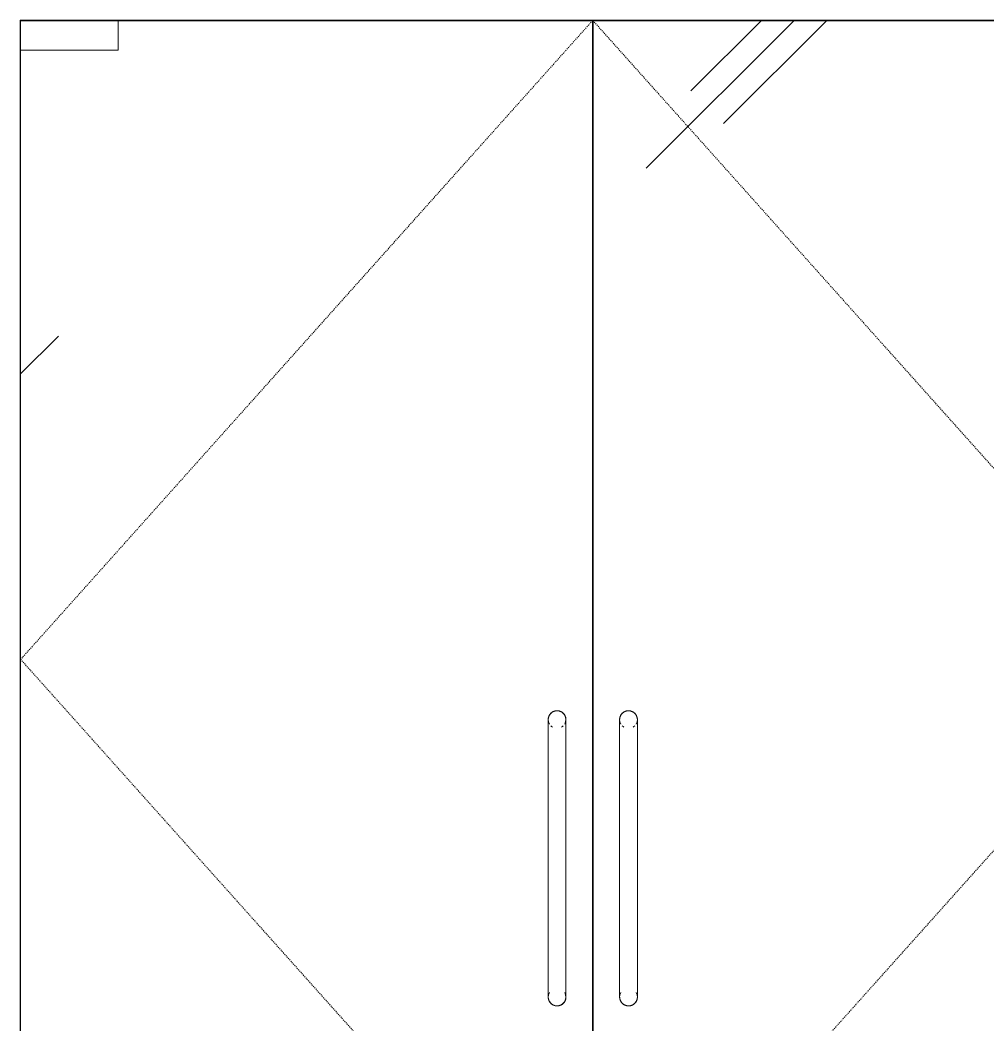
# Model space of a CAD drawing. Header units: millimetres. Extents: x -12680 to 112808, y -16580 to 93550.
# Drawn here: x 45974 to 47614, y 468 to 2170 of the extents above; entities that cross this region are included whole.
import ezdxf

# ---------------------------------------------------------------- set-up
doc = ezdxf.new("R2010")
doc.units = ezdxf.units.MM
doc.linetypes.add('Dash 1_16_', pattern=[3.175, 1.5875, -1.5875])
doc.layers.add('A-DOOR-GLAZ', color=152, linetype='Continuous', lineweight=5)
doc.layers.add('CUA', color=31, linetype='Continuous', lineweight=9)
pattern_1 = [(45, (43100.6, 40601.6), (0, 2032), [253.59, -2620.09]), (45, (43045.4, 40656.7), (0, 2032), [253.59, -2620.09]), (45, (42969.5, 40525.7), (0, 2032), [546.2, -2327.48]), (45, (41718.8, 41963), (0, 2032), [253.59, -2620.09]), (45, (41663.6, 42018.2), (0, 2032), [253.59, -2620.09]), (45, (41587.8, 41887.1), (0, 2032), [546.2, -2327.48])]

# ---------------------------------------------------------------- blocks, each defined once
blk = doc.blocks.new('CUA KINH BAN LE SAN MO 2 HUONG - Type 1-773081-MẶT CẮT B-B')
at = {"layer": 'CUA', "lineweight": 5}
h = blk.add_hatch(dxfattribs=at)
h.set_pattern_fill('FP_5', color=256, style=0, pattern_type=2)
h.set_pattern_definition(pattern_1)
h.paths.add_polyline_path([(46943.9, 5), (46943.9, 2169), (46140.4, 2169), (46140.4, 2119), (45975.4, 2119), (45975.4, 55), (46140.4, 55), (46140.4, 5), (46710, 5)], flags=0)
h.paths.add_polyline_path([(46883.9, 509.2), (46880.1, 505.6), (46880.4, 514.9), (46881.3, 514.6), (46883.6, 510)], flags=0)
h.paths.add_polyline_path([(46887.8, 505.5), (46883.9, 509.2), (46887.8, 514.2), (46888.5, 509.2), (46887.8, 505.6)], flags=0)
h.paths.add_polyline_path([(46874.3, 986.8), (46876.4, 993.1), (46878.5, 989), (46875.4, 987.4)], flags=0)
h.paths.add_polyline_path([(46871.3, 970.7), (46873.3, 987.1), (46874.3, 986.8), (46872.7, 974.2)], flags=0)
h.paths.add_polyline_path([(46893.6, 986.8), (46889.4, 989), (46892.5, 990.8), (46893.3, 987.7)], flags=0)
h.paths.add_polyline_path([(46896.6, 970.7), (46893.7, 980.6), (46895.2, 987.3), (46896.6, 987.7), (46896.5, 977.8)], flags=0)
h.paths.add_polyline_path([(46893.8, 512.9), (46891.4, 516.1), (46886.7, 526.5), (46883.7, 523.1), (46880.1, 527.8), (46876.2, 515.8), (46874.2, 515.7), (46872.7, 516.4), (46871.4, 521.6), (46868.9, 635.6), (46871.3, 970.7), (46873.6, 970.2), (46876.3, 971.6), (46878.9, 980.8), (46880.8, 985.9), (46888.1, 983.1), (46895.2, 962.1), (46897.3, 962.1), (46898.9, 950), (46896.6, 529.3), (46894.6, 514.8)], flags=0)
h.paths.add_polyline_path([(46883.9, 514.6), (46881.2, 520.8), (46883.9, 522.8), (46885.7, 518.7), (46884.4, 515.7)], flags=0)
h.paths.add_polyline_path([(46893.6, 521.6), (46896.6, 529.4), (46894.4, 529.3)], flags=0)
h = blk.add_hatch(dxfattribs=at)
h.set_pattern_fill('FP_5', color=256, style=0, pattern_type=2)
h.set_pattern_definition(pattern_1)
h.paths.add_polyline_path([(47170.4, 5), (47748.4, 5), (47748.4, 55), (47913.4, 55), (47913.4, 2119), (47748.4, 2119), (47748.4, 2169), (46944.9, 2169), (46944.9, 5)], flags=0)
h.paths.add_polyline_path([(47001.1, 505.5), (47001.1, 514.3), (47002.3, 514.6), (47004.5, 508.8), (47001.1, 505.5)], flags=0)
h.paths.add_polyline_path([(47008.8, 505.5), (47004.9, 509.2), (47008.8, 514.2), (47009.5, 509.2), (47008.8, 505.6)], flags=0)
h.paths.add_polyline_path([(46992.3, 529.3), (46994.4, 530.2), (46992.3, 529.4)], flags=0)
h.paths.add_polyline_path([(46995.3, 986.8), (46997.4, 993.1), (46999.5, 989), (46996.4, 987.4)], flags=0)
h.paths.add_polyline_path([(46992.3, 970.7), (46994.6, 987.1), (46995.3, 986.8), (46993.7, 974.2)], flags=0)
h.paths.add_polyline_path([(47014.6, 986.8), (47010.4, 989), (47013.5, 990.8), (47014.3, 987.7)], flags=0)
h.paths.add_polyline_path([(47017.6, 970.7), (47014.7, 980.6), (47016.2, 987.3), (47017.6, 987.7), (47017.5, 977.8)], flags=0)
h.paths.add_polyline_path([(46995.1, 512.9), (46992.4, 521.6), (46989.9, 635.6), (46992.3, 970.7), (46994.5, 970.3), (46997.3, 971.6), (46999.9, 980.8), (47002.4, 985.8), (47009.1, 983.1), (47016.2, 962.1), (47018.3, 962.1), (47019.9, 950), (47017.6, 529.3), (47015.3, 514.3), (47014.7, 515.7), (47012.4, 516.1), (47007.7, 526.5), (47004.7, 523.1), (47001.1, 527.8), (46997.1, 516), (46995.2, 515.7)], flags=0)
h.paths.add_polyline_path([(47004.9, 514.6), (47002.2, 520.8), (47004.9, 522.8), (47007.7, 520.8), (47005.4, 515.7)], flags=0)
h.paths.add_polyline_path([(47014.6, 521.6), (47017.6, 529.4), (47015.4, 529.3)], flags=0)
at = {"layer": 'A-DOOR-GLAZ', "color": 7}
for p, q in [((46943.9, 2169), (46140.4, 2169)), ((46943.9, 5), (46943.9, 2169)), ((47748.4, 2169), (46944.9, 2169)), ((46944.9, 2169), (46944.9, 5)), ((45975.4, 2119), (45975.4, 55))]:
    blk.add_line(p, q, dxfattribs=at)
at = {"layer": 'CUA', "color": 7, "lineweight": 5}
for p, q in [((45974.4, 0), (45974.4, 2170)), ((45974.4, 2170), (47914.4, 2170)), ((46140.4, 2169), (45975.4, 2169)), ((45975.4, 2169), (45975.4, 2119)), ((46140.4, 2119), (46140.4, 2169)), ((45975.4, 2119), (46140.4, 2119)), ((46868.9, 950), (46868.9, 550)), ((46898.9, 550), (46898.9, 950)), ((46989.9, 950), (46989.9, 550)), ((47019.9, 550), (47019.9, 950))]:
    blk.add_line(p, q, dxfattribs=at)
at = {"layer": 'CUA', "color": 7, "linetype": 'Dash 1_16_', "lineweight": 5}
for p, q in [((46943.9, 2169), (45975.4, 1087)), ((46943.9, 2169), (45975.4, 1087)), ((46944.9, 2169), (47913.4, 1087)), ((46944.9, 2169), (47913.4, 1087)), ((45975.4, 1087), (46943.9, 5)), ((45975.4, 1087), (46943.9, 5)), ((47913.4, 1087), (46944.9, 5)), ((47913.4, 1087), (46944.9, 5))]:
    blk.add_line(p, q, dxfattribs=at)
at = {"layer": 'CUA', "color": 7, "lineweight": 5, "flags": 128}
for points in [[(46869, 985.6), (46869, 986.2), (46869.1, 986.8), (46869.1, 987.4), (46869.2, 988), (46869.4, 988.6), (46869.5, 989.1), (46869.7, 989.7), (46869.9, 990.3), (46870.1, 990.8), (46870.4, 991.4), (46870.6, 991.9), (46870.9, 992.5), (46871.2, 993), (46871.6, 993.5), (46871.9, 994), (46872.3, 994.4), (46872.7, 994.9), (46873.1, 995.3), (46873.5, 995.8), (46873.9, 996.2), (46874.4, 996.6), (46874.9, 996.9), (46875.3, 997.3), (46875.8, 997.6), (46876.4, 997.9), (46876.9, 998.2), (46877.4, 998.5), (46878, 998.8), (46878.5, 999), (46879.1, 999.2), (46879.6, 999.4), (46880.2, 999.5), (46880.8, 999.7), (46881.4, 999.8), (46882, 999.9), (46882.6, 999.9), (46883.2, 1000), (46883.8, 1000), (46883.9, 1000)], [(46883.9, 1000), (46884.5, 1000), (46885.1, 1000), (46885.7, 999.9), (46886.3, 999.8), (46886.9, 999.7), (46887.5, 999.6), (46888.1, 999.4), (46888.7, 999.2), (46889.2, 999), (46889.8, 998.8), (46890.3, 998.6), (46890.9, 998.3), (46891.4, 998), (46891.9, 997.7), (46892.4, 997.4), (46892.9, 997), (46893.4, 996.7), (46893.8, 996.3), (46894.3, 995.9), (46894.7, 995.5), (46895.1, 995), (46895.5, 994.6), (46895.9, 994.1), (46896.2, 993.6), (46896.6, 993.1), (46896.9, 992.6), (46897.2, 992.1), (46897.4, 991.5), (46897.7, 991), (46897.9, 990.4), (46898.1, 989.9), (46898.3, 989.3), (46898.5, 988.7), (46898.6, 988.1), (46898.7, 987.5), (46898.8, 987), (46898.9, 986.4), (46898.9, 985.8), (46898.9, 985.2)], [(46990, 985.6), (46990, 986.2), (46990.1, 986.8), (46990.1, 987.4), (46990.2, 988), (46990.4, 988.6), (46990.5, 989.1), (46990.7, 989.7), (46990.9, 990.3), (46991.1, 990.8), (46991.4, 991.4), (46991.6, 991.9), (46991.9, 992.5), (46992.2, 993), (46992.6, 993.5), (46992.9, 994), (46993.3, 994.4), (46993.7, 994.9), (46994.1, 995.3), (46994.5, 995.8), (46994.9, 996.2), (46995.4, 996.6), (46995.9, 996.9), (46996.3, 997.3), (46996.8, 997.6), (46997.4, 997.9), (46997.9, 998.2), (46998.4, 998.5), (46999, 998.8), (46999.5, 999), (47000.1, 999.2), (47000.6, 999.4), (47001.2, 999.5), (47001.8, 999.7), (47002.4, 999.8), (47003, 999.9), (47003.6, 999.9), (47004.2, 1000), (47004.8, 1000), (47004.9, 1000)], [(47004.9, 1000), (47005.5, 1000), (47006.1, 1000), (47006.7, 999.9), (47007.3, 999.8), (47007.9, 999.7), (47008.5, 999.6), (47009.1, 999.4), (47009.7, 999.2), (47010.2, 999), (47010.8, 998.8), (47011.3, 998.6), (47011.9, 998.3), (47012.4, 998), (47012.9, 997.7), (47013.4, 997.4), (47013.9, 997), (47014.4, 996.7), (47014.8, 996.3), (47015.3, 995.9), (47015.7, 995.5), (47016.1, 995), (47016.5, 994.6), (47016.9, 994.1), (47017.2, 993.6), (47017.6, 993.1), (47017.9, 992.6), (47018.2, 992.1), (47018.4, 991.5), (47018.7, 991), (47018.9, 990.4), (47019.1, 989.9), (47019.3, 989.3), (47019.5, 988.7), (47019.6, 988.1), (47019.7, 987.5), (47019.8, 987), (47019.9, 986.4), (47019.9, 985.8), (47019.9, 985.2)], [(46868.9, 981.5), (46868.9, 982.1), (46868.9, 982.6), (46868.9, 983.1), (46868.9, 983.5), (46868.9, 983.9), (46868.9, 984.2), (46868.9, 984.5), (46868.9, 984.7), (46868.9, 984.9), (46868.9, 985), (46868.9, 985)], [(46868.9, 985), (46868.9, 985), (46868.9, 984.9), (46868.9, 984.7), (46868.9, 984.6), (46868.9, 984.3), (46868.9, 984), (46868.9, 983.6), (46868.9, 983.2), (46868.9, 982.8), (46868.9, 982.2), (46868.9, 981.7), (46868.9, 981), (46868.9, 980.4), (46868.9, 979.7), (46868.9, 978.9), (46868.9, 978.1), (46868.9, 977.2), (46868.9, 976.3), (46868.9, 975.4), (46868.9, 974.4), (46868.9, 973.4), (46868.9, 972.3), (46868.9, 971.2), (46868.9, 970.1), (46868.9, 968.9), (46868.9, 967.7), (46868.9, 966.5), (46868.9, 965.2), (46868.9, 964), (46868.9, 962.7), (46868.9, 961.4), (46868.9, 960), (46868.9, 958.7), (46868.9, 957.3), (46868.9, 955.9), (46868.9, 954.6), (46868.9, 953.2), (46868.9, 951.8), (46868.9, 950.4), (46868.9, 950)], [(46898.9, 985), (46898.9, 984.9), (46898.9, 984.7), (46898.9, 984.6), (46898.9, 984.3), (46898.9, 984), (46898.9, 983.6), (46898.9, 983.2), (46898.9, 982.8), (46898.9, 982.2), (46898.9, 981.7)], [(46898.9, 950), (46898.9, 951.4), (46898.9, 952.8), (46898.9, 954.2), (46898.9, 955.6), (46898.9, 957), (46898.9, 958.3), (46898.9, 959.7), (46898.9, 961), (46898.9, 962.3), (46898.9, 963.6), (46898.9, 964.9), (46898.9, 966.2), (46898.9, 967.4), (46898.9, 968.6), (46898.9, 969.8), (46898.9, 970.9), (46898.9, 972), (46898.9, 973.1), (46898.9, 974.1), (46898.9, 975.1), (46898.9, 976.1), (46898.9, 977), (46898.9, 977.8), (46898.9, 978.7), (46898.9, 979.5), (46898.9, 980.2), (46898.9, 980.9), (46898.9, 981.5), (46898.9, 982.1), (46898.9, 982.6), (46898.9, 983.1), (46898.9, 983.5), (46898.9, 983.9), (46898.9, 984.2), (46898.9, 984.5), (46898.9, 984.7), (46898.9, 984.9), (46898.9, 985), (46898.9, 985)], [(46989.9, 981.5), (46989.9, 982.1), (46989.9, 982.6), (46989.9, 983.1), (46989.9, 983.5), (46989.9, 983.9), (46989.9, 984.2), (46989.9, 984.5), (46989.9, 984.7), (46989.9, 984.9), (46989.9, 985), (46989.9, 985)], [(46989.9, 985), (46989.9, 985), (46989.9, 984.9), (46989.9, 984.7), (46989.9, 984.6), (46989.9, 984.3), (46989.9, 984), (46989.9, 983.6), (46989.9, 983.2), (46989.9, 982.8), (46989.9, 982.2), (46989.9, 981.7), (46989.9, 981), (46989.9, 980.4), (46989.9, 979.7), (46989.9, 978.9), (46989.9, 978.1), (46989.9, 977.2), (46989.9, 976.3), (46989.9, 975.4), (46989.9, 974.4), (46989.9, 973.4), (46989.9, 972.3), (46989.9, 971.2), (46989.9, 970.1), (46989.9, 968.9), (46989.9, 967.7), (46989.9, 966.5), (46989.9, 965.2), (46989.9, 964), (46989.9, 962.7), (46989.9, 961.4), (46989.9, 960), (46989.9, 958.7), (46989.9, 957.3), (46989.9, 955.9), (46989.9, 954.6), (46989.9, 953.2), (46989.9, 951.8), (46989.9, 950.4), (46989.9, 950)], [(47019.9, 985), (47019.9, 984.9), (47019.9, 984.7), (47019.9, 984.6), (47019.9, 984.3), (47019.9, 984), (47019.9, 983.6), (47019.9, 983.2), (47019.9, 982.8), (47019.9, 982.2), (47019.9, 981.7)], [(47019.9, 950), (47019.9, 951.4), (47019.9, 952.8), (47019.9, 954.2), (47019.9, 955.6), (47019.9, 957), (47019.9, 958.3), (47019.9, 959.7), (47019.9, 961), (47019.9, 962.3), (47019.9, 963.6), (47019.9, 964.9), (47019.9, 966.2), (47019.9, 967.4), (47019.9, 968.6), (47019.9, 969.8), (47019.9, 970.9), (47019.9, 972), (47019.9, 973.1), (47019.9, 974.1), (47019.9, 975.1), (47019.9, 976.1), (47019.9, 977), (47019.9, 977.8), (47019.9, 978.7), (47019.9, 979.5), (47019.9, 980.2), (47019.9, 980.9), (47019.9, 981.5), (47019.9, 982.1), (47019.9, 982.6), (47019.9, 983.1), (47019.9, 983.5), (47019.9, 983.9), (47019.9, 984.2), (47019.9, 984.5), (47019.9, 984.7), (47019.9, 984.9), (47019.9, 985), (47019.9, 985)], [(46868.9, 550), (46868.9, 548.6), (46868.9, 547.2), (46868.9, 545.8), (46868.9, 544.4), (46868.9, 543), (46868.9, 541.7), (46868.9, 540.3), (46868.9, 539), (46868.9, 537.7), (46868.9, 536.4), (46868.9, 535.1), (46868.9, 533.8), (46868.9, 532.6), (46868.9, 531.4), (46868.9, 530.2), (46868.9, 529.1), (46868.9, 528), (46868.9, 526.9), (46868.9, 525.9), (46868.9, 524.9), (46868.9, 523.9), (46868.9, 523), (46868.9, 522.2), (46868.9, 521.3), (46868.9, 520.5), (46868.9, 519.8), (46868.9, 519.1), (46868.9, 518.5), (46868.9, 517.9), (46868.9, 517.4), (46868.9, 516.9), (46868.9, 516.5), (46868.9, 516.1), (46868.9, 515.8), (46868.9, 515.5), (46868.9, 515.3), (46868.9, 515.1), (46868.9, 515), (46868.9, 515)], [(46898.9, 515), (46898.9, 515), (46898.9, 515.1), (46898.9, 515.3), (46898.9, 515.4), (46898.9, 515.7), (46898.9, 516), (46898.9, 516.4), (46898.9, 516.8), (46898.9, 517.2), (46898.9, 517.8), (46898.9, 518.3), (46898.9, 519), (46898.9, 519.6), (46898.9, 520.3), (46898.9, 521.1), (46898.9, 521.9), (46898.9, 522.8), (46898.9, 523.7), (46898.9, 524.6), (46898.9, 525.6), (46898.9, 526.6), (46898.9, 527.7), (46898.9, 528.8), (46898.9, 529.9), (46898.9, 531.1), (46898.9, 532.3), (46898.9, 533.5), (46898.9, 534.8), (46898.9, 536), (46898.9, 537.3), (46898.9, 538.6), (46898.9, 540), (46898.9, 541.3), (46898.9, 542.7), (46898.9, 544.1), (46898.9, 545.4), (46898.9, 546.8), (46898.9, 548.2), (46898.9, 549.6), (46898.9, 550)], [(46989.9, 550), (46989.9, 548.6), (46989.9, 547.2), (46989.9, 545.8), (46989.9, 544.4), (46989.9, 543), (46989.9, 541.7), (46989.9, 540.3), (46989.9, 539), (46989.9, 537.7), (46989.9, 536.4), (46989.9, 535.1), (46989.9, 533.8), (46989.9, 532.6), (46989.9, 531.4), (46989.9, 530.2), (46989.9, 529.1), (46989.9, 528), (46989.9, 526.9), (46989.9, 525.9), (46989.9, 524.9), (46989.9, 523.9), (46989.9, 523), (46989.9, 522.2), (46989.9, 521.3), (46989.9, 520.5), (46989.9, 519.8), (46989.9, 519.1), (46989.9, 518.5), (46989.9, 517.9), (46989.9, 517.4), (46989.9, 516.9), (46989.9, 516.5), (46989.9, 516.1), (46989.9, 515.8), (46989.9, 515.5), (46989.9, 515.3), (46989.9, 515.1), (46989.9, 515), (46989.9, 515)], [(47019.9, 515), (47019.9, 515), (47019.9, 515.1), (47019.9, 515.3), (47019.9, 515.4), (47019.9, 515.7), (47019.9, 516), (47019.9, 516.4), (47019.9, 516.8), (47019.9, 517.2), (47019.9, 517.8), (47019.9, 518.3), (47019.9, 519), (47019.9, 519.6), (47019.9, 520.3), (47019.9, 521.1), (47019.9, 521.9), (47019.9, 522.8), (47019.9, 523.7), (47019.9, 524.6), (47019.9, 525.6), (47019.9, 526.6), (47019.9, 527.7), (47019.9, 528.8), (47019.9, 529.9), (47019.9, 531.1), (47019.9, 532.3), (47019.9, 533.5), (47019.9, 534.8), (47019.9, 536), (47019.9, 537.3), (47019.9, 538.6), (47019.9, 540), (47019.9, 541.3), (47019.9, 542.7), (47019.9, 544.1), (47019.9, 545.4), (47019.9, 546.8), (47019.9, 548.2), (47019.9, 549.6), (47019.9, 550)], [(46868.9, 515), (46868.9, 515.1), (46868.9, 515.3), (46868.9, 515.4), (46868.9, 515.7), (46868.9, 516), (46868.9, 516.4), (46868.9, 516.8), (46868.9, 517.2), (46868.9, 517.8), (46868.9, 518.3)], [(46883.9, 500), (46883.3, 500), (46882.7, 500), (46882.1, 500.1), (46881.6, 500.2), (46881, 500.3), (46880.4, 500.4), (46879.8, 500.6), (46879.2, 500.8), (46878.7, 501), (46878.1, 501.2), (46877.6, 501.4), (46877, 501.7), (46876.5, 502), (46876, 502.3), (46875.5, 502.6), (46875, 503), (46874.5, 503.3), (46874.1, 503.7), (46873.6, 504.1), (46873.2, 504.5), (46872.8, 505), (46872.4, 505.4), (46872, 505.9), (46871.7, 506.4), (46871.3, 506.9), (46871, 507.4), (46870.7, 507.9), (46870.4, 508.5), (46870.2, 509), (46870, 509.6), (46869.8, 510.1), (46869.6, 510.7), (46869.4, 511.3), (46869.3, 511.9), (46869.2, 512.5), (46869.1, 513), (46869, 513.6), (46869, 514.2), (46868.9, 514.8)], [(46898.9, 514.4), (46898.9, 513.8), (46898.8, 513.2), (46898.8, 512.6), (46898.6, 512), (46898.5, 511.4), (46898.4, 510.9), (46898.2, 510.3), (46898, 509.7), (46897.8, 509.2), (46897.5, 508.6), (46897.2, 508.1), (46897, 507.5), (46896.7, 507), (46896.3, 506.5), (46896, 506), (46895.6, 505.6), (46895.2, 505.1), (46894.8, 504.7), (46894.4, 504.2), (46894, 503.8), (46893.5, 503.4), (46893, 503.1), (46892.5, 502.7), (46892, 502.4), (46891.5, 502.1), (46891, 501.8), (46890.5, 501.5), (46889.9, 501.2), (46889.4, 501), (46888.8, 500.8), (46888.2, 500.6), (46887.7, 500.5), (46887.1, 500.3), (46886.5, 500.2), (46885.9, 500.1), (46885.3, 500.1), (46884.7, 500), (46884.1, 500), (46883.9, 500)], [(46898.9, 518.5), (46898.9, 517.9), (46898.9, 517.4), (46898.9, 516.9), (46898.9, 516.5), (46898.9, 516.1), (46898.9, 515.8), (46898.9, 515.5), (46898.9, 515.3), (46898.9, 515.1), (46898.9, 515), (46898.9, 515)], [(46989.9, 515), (46989.9, 515.1), (46989.9, 515.3), (46989.9, 515.4), (46989.9, 515.7), (46989.9, 516), (46989.9, 516.4), (46989.9, 516.8), (46989.9, 517.2), (46989.9, 517.8), (46989.9, 518.3)], [(47004.9, 500), (47004.3, 500), (47003.7, 500), (47003.1, 500.1), (47002.6, 500.2), (47002, 500.3), (47001.4, 500.4), (47000.8, 500.6), (47000.2, 500.8), (46999.7, 501), (46999.1, 501.2), (46998.6, 501.4), (46998, 501.7), (46997.5, 502), (46997, 502.3), (46996.5, 502.6), (46996, 503), (46995.5, 503.3), (46995.1, 503.7), (46994.6, 504.1), (46994.2, 504.5), (46993.8, 505), (46993.4, 505.4), (46993, 505.9), (46992.7, 506.4), (46992.3, 506.9), (46992, 507.4), (46991.7, 507.9), (46991.4, 508.5), (46991.2, 509), (46991, 509.6), (46990.8, 510.1), (46990.6, 510.7), (46990.4, 511.3), (46990.3, 511.9), (46990.2, 512.5), (46990.1, 513), (46990, 513.6), (46990, 514.2), (46989.9, 514.8)], [(47019.9, 514.4), (47019.9, 513.8), (47019.8, 513.2), (47019.8, 512.6), (47019.6, 512), (47019.5, 511.4), (47019.4, 510.9), (47019.2, 510.3), (47019, 509.7), (47018.8, 509.2), (47018.5, 508.6), (47018.2, 508.1), (47018, 507.5), (47017.7, 507), (47017.3, 506.5), (47017, 506), (47016.6, 505.6), (47016.2, 505.1), (47015.8, 504.7), (47015.4, 504.2), (47015, 503.8), (47014.5, 503.4), (47014, 503.1), (47013.5, 502.7), (47013, 502.4), (47012.5, 502.1), (47012, 501.8), (47011.5, 501.5), (47010.9, 501.2), (47010.4, 501), (47009.8, 500.8), (47009.2, 500.6), (47008.7, 500.5), (47008.1, 500.3), (47007.5, 500.2), (47006.9, 500.1), (47006.3, 500.1), (47005.7, 500), (47005.1, 500), (47004.9, 500)], [(47019.9, 518.5), (47019.9, 517.9), (47019.9, 517.4), (47019.9, 516.9), (47019.9, 516.5), (47019.9, 516.1), (47019.9, 515.8), (47019.9, 515.5), (47019.9, 515.3), (47019.9, 515.1), (47019.9, 515), (47019.9, 515)]]:
    blk.add_lwpolyline(points, dxfattribs=at)
at = {"layer": 'CUA', "color": 7, "lineweight": 5}
for centre, start, end in [((46883.9, 985), 0, 180), ((46883.9, 985), 90, 210), ((46883.9, 985), 330, 90), ((47004.9, 985), 0, 180), ((47004.9, 985), 90, 210), ((47004.9, 985), 330, 90), ((46883.9, 985), 225, 239.2959), ((46883.9, 985), 300.7041, 315), ((47004.9, 985), 225, 239.2959), ((47004.9, 985), 300.7041, 315), ((46883.9, 515), 150, 270), ((46883.9, 515), 180, 360), ((46883.9, 515), 270, 30), ((47004.9, 515), 150, 270), ((47004.9, 515), 180, 360), ((47004.9, 515), 270, 30)]:
    blk.add_arc(centre, 15, start, end, dxfattribs=at)
blk = doc.blocks.new('ALC1807-ASCENT PLAZA-TANG 1_2_rvt-1-MẶT CẮT B-B')
at = {"color": 250, "lineweight": 9}
blk.add_blockref('CUA KINH BAN LE SAN MO 2 HUONG - Type 1-773081-MẶT CẮT B-B', (0, 0), dxfattribs=at)

msp = doc.modelspace()

# ---------------------------------------------------------------- block references
at = {"lineweight": 5}
msp.add_blockref('ALC1807-ASCENT PLAZA-TANG 1_2_rvt-1-MẶT CẮT B-B', (0, 0), dxfattribs=at)

doc.saveas('drawing.dxf')
